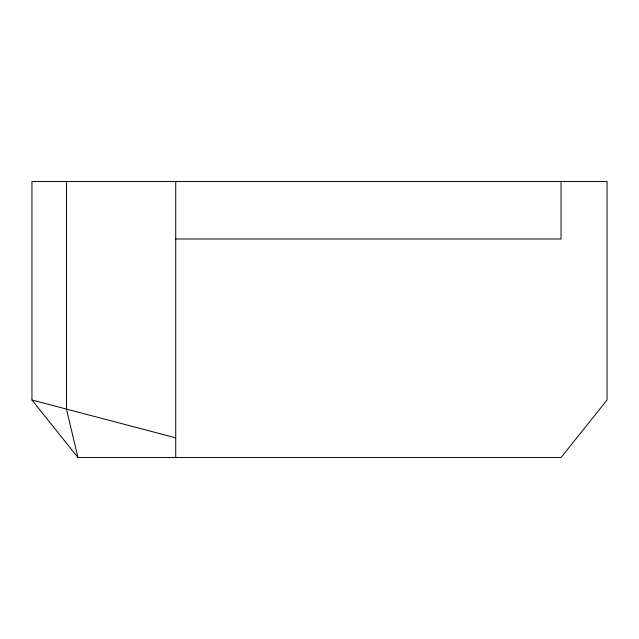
<?xml version="1.0" encoding="UTF-8"?>
<svg xmlns="http://www.w3.org/2000/svg" width="639" height="639" viewBox="0 0 639 639"><rect width="100%" height="100%" fill="white"/><g stroke="black" fill="none" stroke-linecap="round" stroke-linejoin="round"><path stroke-width="0.96" d="M175.725 238.986L561.042 238.986L561.042 181.476M77.958 457.524L561.042 457.524L607.05 400.014L607.05 181.476L31.95 181.476L31.95 400.014L77.958 457.524L66.456 409.088L66.456 181.476M31.95 400.014L175.725 437.827M175.725 181.476L175.725 457.524"/></g></svg>
